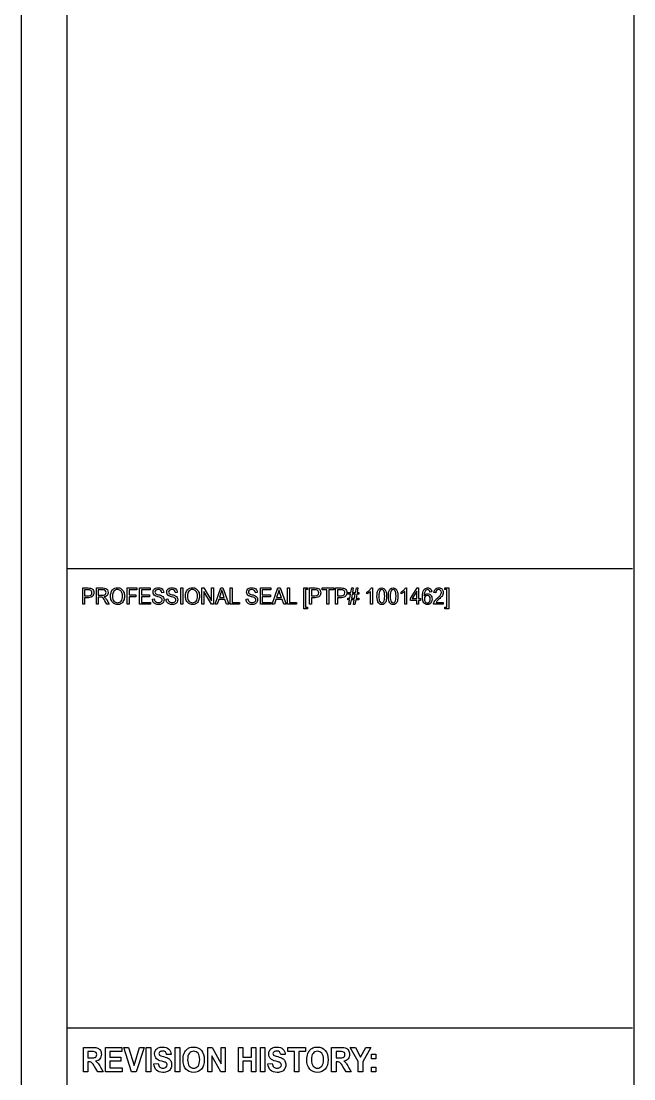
# Model space of a CAD drawing. Header units: millimetres. Extents: x 6 to 858, y 6 to 553.
# Drawn here: x 778.1 to 858.1, y 141.6 to 279.8 of the extents above; entities that cross this region are included whole.
import ezdxf

# ---------------------------------------------------------------- set-up
doc = ezdxf.new("R2010")
doc.units = ezdxf.units.MM
doc.layers.get('0').update_dxf_attribs({"linetype": 'CONTINUOUS'})

msp = doc.modelspace()

# ---------------------------------------------------------------- linework, layer by layer
at = {"color": 7}
for points in [[(778.10004, 550.29999), (778.10004, 9.29999)], [(784.09998, 9.299996), (784.09998, 550.299996)], [(858.099988, 550.299996), (858.099988, 9.299996)], [(784.10002, 208.29999), (857.91326, 208.29999)], [(786.137408, 203.626076), (786.137408, 205.762108), (786.858149, 205.762108)], [(786.880301, 204.494481), (786.390255, 204.494481), (786.390255, 203.626081), (786.137408, 203.626076)], [(786.879005, 205.51004), (786.390255, 205.51004), (786.390255, 204.746547)], [(786.390255, 204.746547), (786.884214, 204.746547)], [(787.921645, 203.626076), (787.921645, 205.762108), (788.768798, 205.762108)], [(788.467733, 204.574612), (788.174492, 204.574612), (788.174492, 203.626073), (787.921645, 203.626076)], [(788.779238, 205.526067), (788.174492, 205.526067), (788.174492, 204.819397)], [(788.174492, 204.819397), (788.717964, 204.819397)], [(796.709913, 205.160348), (796.467482, 205.139956)], [(798.490238, 205.160348), (798.24783, 205.139956)], [(804.189639, 205.129744), (803.979801, 204.503213)], [(803.979801, 204.503213), (804.627556, 204.503213), (804.428158, 205.094774)], [(808.923276, 205.160345), (808.680868, 205.139953)], [(811.657652, 205.129744), (811.447814, 204.503213)], [(811.447814, 204.503213), (812.095546, 204.503213), (811.896148, 205.094774)], [(815.75527, 203.626071), (815.75527, 205.762103), (816.476011, 205.762103)], [(816.498164, 204.494476), (816.008117, 204.494476), (816.008117, 203.626076), (815.75527, 203.626071)], [(816.496844, 205.510035), (816.008117, 205.510035), (816.008117, 204.746541)], [(816.008117, 204.746541), (816.502076, 204.746541)], [(819.166036, 203.626071), (819.166036, 205.762103), (819.886777, 205.762103)], [(819.908929, 204.494476), (819.418883, 204.494476), (819.418883, 203.626076), (819.166036, 203.626071)], [(819.907633, 205.510035), (819.418883, 205.510035), (819.418883, 204.746541)], [(819.418883, 204.746541), (819.912842, 204.746541)], [(823.257149, 204.981126), (823.257149, 205.234653)], [(823.960945, 203.626071), (823.726339, 203.626071), (823.726339, 205.297305)], [(823.809765, 205.770845), (823.960945, 205.770845), (823.960945, 203.626071)], [(827.710577, 204.981126), (827.710577, 205.234653)], [(828.414374, 203.626071), (828.179767, 203.626071), (828.179767, 205.297305)], [(828.263193, 205.770845), (828.414374, 205.770845), (828.414374, 203.626071)], [(831.716968, 205.239024), (831.483681, 205.218632)], [(832.239607, 205.125373), (831.998496, 205.153058)], [(789.273196, 204.207438), (789.605534, 203.626076), (789.287525, 203.626076), (789.034678, 204.070476)], [(795.246278, 204.312343), (795.484797, 204.335659)], [(797.026626, 204.312343), (797.265122, 204.335659)], [(807.459664, 204.31234), (807.698159, 204.335657)], [(833.217084, 203.878141), (833.217084, 203.626071), (831.95419, 203.626071)], [(832.280001, 203.878141), (833.217084, 203.878141)], [(784.10002, 148.29999), (857.91326, 148.29999)], [(786.224722, 142.541316), (786.224722, 145.745356), (787.442686, 145.745356)], [(787.255001, 145.203329), (786.803403, 145.203329), (786.803403, 144.390306)], [(818.632239, 142.54129), (818.632239, 145.74533), (819.850179, 145.74533)], [(819.662517, 145.203303), (819.21092, 145.203303), (819.21092, 144.39028)], [(786.920695, 143.878882), (786.803403, 143.878882), (786.803403, 142.541316), (786.224722, 142.541316)], [(786.803403, 144.390306), (787.231528, 144.390306)], [(797.669126, 144.829603), (797.090446, 144.801191)], [(812.573787, 144.82959), (811.995129, 144.801178)], [(819.328212, 143.878857), (819.21092, 143.878857), (819.21092, 142.54129), (818.632239, 142.54129)], [(819.21092, 144.39028), (819.639045, 144.39028)], [(788.451437, 143.166388), (788.80139, 142.541316), (788.10933, 142.541316), (787.69095, 143.238511)], [(795.420908, 143.58383), (795.98394, 143.645025)], [(810.325591, 143.583817), (810.888624, 143.645012)], [(820.858953, 143.166362), (821.208884, 142.54129), (820.516823, 142.54129), (820.098467, 143.238485)]]:
    msp.add_lwpolyline(points, dxfattribs=at)
for points in [[(789.768451, 204.666408)], [(790.029123, 204.662035)], [(791.934563, 203.626073), (791.934563, 205.762106), (793.223545, 205.762106), (793.223545, 205.510038), (792.187411, 205.510038), (792.187411, 204.848537), (793.084078, 204.848537), (793.084078, 204.596466), (792.187411, 204.596466), (792.187411, 203.626073)], [(793.55718, 203.626073), (793.55718, 205.762106), (794.938708, 205.762106), (794.938708, 205.510038), (793.810027, 205.510038), (793.810027, 204.855822), (794.867019, 204.855822), (794.867019, 204.605211), (793.810027, 204.605211), (793.810027, 203.878144), (794.983014, 203.878144), (794.983014, 203.626073)], [(798.935979, 203.626073), (798.935979, 205.762106), (799.188826, 205.762106), (799.188826, 203.626073)], [(799.557646, 204.666406)], [(799.818317, 204.662032)], [(801.708133, 203.626071), (801.708133, 205.762103), (801.967485, 205.762103), (802.971027, 204.08504), (802.971027, 205.762103), (803.213458, 205.762103), (803.213458, 203.626071), (802.954106, 203.626071), (801.950541, 205.30459), (801.950541, 203.626071)], [(803.428504, 203.626071), (804.162278, 205.762103), (804.434662, 205.762103), (805.216653, 203.626071), (804.928621, 203.626071), (804.70575, 204.272999), (803.906815, 204.272999), (803.696977, 203.626071)], [(805.408251, 203.626071), (805.408251, 205.762103), (805.661075, 205.762103), (805.661075, 203.878141), (806.602071, 203.878141), (806.602071, 203.626071)], [(809.331216, 203.626071), (809.331216, 205.762103), (810.712744, 205.762103), (810.712744, 205.510035), (809.584063, 205.510035), (809.584063, 204.855819), (810.641054, 204.855819), (810.641054, 204.605208), (809.584063, 204.605208), (809.584063, 203.878141), (810.75705, 203.878141), (810.75705, 203.626071)], [(810.896494, 203.626071), (811.630268, 205.762103), (811.902675, 205.762103), (812.684643, 203.626071), (812.396611, 203.626071), (812.173763, 204.272999), (811.374828, 204.272999), (811.16499, 203.626071)], [(812.876241, 203.626071), (812.876241, 205.762103), (813.129088, 205.762103), (813.129088, 203.878141), (814.070084, 203.878141), (814.070084, 203.626071)], [(814.988927, 203.033052), (814.988927, 205.762103), (815.506335, 205.762103), (815.506335, 205.545002), (815.22351, 205.545002), (815.22351, 203.250153), (815.506335, 203.250153), (815.506335, 203.033052)], [(818.021729, 203.626071), (818.021729, 205.510035), (817.392238, 205.510035), (817.392238, 205.762103), (818.906684, 205.762103), (818.906684, 205.510035), (818.274577, 205.510035), (818.274577, 203.626071)], [(820.874694, 203.589644), (820.988074, 204.210347), (820.767819, 204.210347), (820.767819, 204.427448), (821.027171, 204.427448), (821.123629, 204.956355), (820.767819, 204.956355), (820.767819, 205.173456), (821.162726, 205.173456), (821.276106, 205.79853), (821.471615, 205.79853), (821.358213, 205.173456), (821.768768, 205.173456), (821.882148, 205.79853), (822.078954, 205.79853), (821.965574, 205.173456), (822.191037, 205.173456), (822.191037, 204.956355), (821.926477, 204.956355), (821.828722, 204.427448), (822.191037, 204.427448), (822.191037, 204.210347), (821.789625, 204.210347), (821.676222, 203.589644), (821.480736, 203.589644), (821.592819, 204.210347), (821.183583, 204.210347), (821.07018, 203.589644)], [(821.22268, 204.427448), (821.631916, 204.427448), (821.729671, 204.956355), (821.319115, 204.956355)], [(824.561779, 204.679516)], [(824.80289, 204.679516)], [(826.046247, 204.679516)], [(826.287359, 204.679516)], [(829.767222, 203.626071), (829.767222, 204.137494), (828.938309, 204.137494), (828.938309, 204.377909), (829.810231, 205.762103), (830.001805, 205.762103), (830.001805, 204.377909), (830.259861, 204.377909), (830.259861, 204.137494), (830.001805, 204.137494), (830.001805, 203.626071)], [(829.767222, 204.377909), (829.767222, 205.341017), (829.169004, 204.377909)], [(831.716968, 205.239032)], [(833.926089, 203.033052), (833.408682, 203.033052), (833.408682, 203.250153), (833.691506, 203.250153), (833.691506, 205.545002), (833.408682, 205.545002), (833.408682, 205.762103), (833.926089, 205.762103)], [(795.246278, 204.312353)], [(797.026626, 204.312353)], [(807.459664, 204.31235)], [(830.759051, 204.318168)], [(789.114168, 142.541316), (789.114168, 145.745356), (791.239216, 145.745356), (791.239216, 145.203336), (789.692849, 145.203336), (789.692849, 144.493026), (791.131693, 144.493026), (791.131693, 143.95319), (789.692849, 143.95319), (789.692849, 143.081151), (791.293961, 143.081151), (791.293961, 142.541316)], [(792.515814, 142.541316), (791.491415, 145.745356), (792.118962, 145.745356), (792.844263, 143.374017), (793.546092, 145.745356), (794.159958, 145.745356), (793.133592, 142.541316)], [(794.437551, 142.541316), (794.437551, 145.745356), (795.016232, 145.745356), (795.016232, 142.541316)], [(798.220423, 142.541316), (798.220423, 145.745356), (798.799081, 145.745356), (798.799081, 142.541316)], [(802.470518, 142.541303), (802.470518, 145.745343), (803.03355, 145.745343), (804.206537, 143.605674), (804.206537, 145.745343), (804.744153, 145.745343), (804.744153, 142.541303), (804.163528, 142.541303), (803.008134, 144.630705), (803.008134, 142.541303)], [(806.470381, 142.541303), (806.470381, 145.745343), (807.049062, 145.745343), (807.049062, 144.484271), (808.182928, 144.484271), (808.182928, 145.745343), (808.761609, 145.745343), (808.761609, 142.541303), (808.182928, 142.541303), (808.182928, 143.942251), (807.049062, 143.942251), (807.049062, 142.541303)], [(809.342234, 142.541303), (809.342234, 145.745343), (809.920915, 145.745343), (809.920915, 142.541303)], [(813.787838, 142.541303), (813.787838, 145.203323), (812.937421, 145.203323), (812.937421, 145.745343), (815.214969, 145.745343), (815.214969, 145.203323), (814.366496, 145.203323), (814.366496, 142.541303)], [(822.125782, 142.54129), (822.125782, 143.889785), (821.075944, 145.74533), (821.754324, 145.74533), (822.428792, 144.4777), (823.089579, 145.74533), (823.756223, 145.74533), (822.702496, 143.885412), (822.702496, 142.54129)], [(799.233086, 144.123666)], [(799.829359, 144.145507)], [(815.398719, 144.123653)], [(815.994992, 144.145494)], [(823.848098, 144.248217), (823.848098, 144.86236), (824.39745, 144.86236), (824.39745, 144.248217)], [(795.420908, 143.58383)], [(810.325591, 143.583817)], [(823.848098, 142.54129), (823.848098, 143.155433), (824.39745, 143.155433), (824.39745, 142.54129)]]:
    msp.add_lwpolyline(points, close=True, dxfattribs=at)
for points in [[(786.858149, 205.762108), (786.985001, 205.762108), (787.081876, 205.755311), (787.148774, 205.741716)], [(787.114908, 205.491097), (787.072331, 205.503726), (786.993697, 205.51004), (786.879005, 205.51004)], [(787.440718, 204.68244), (787.337323, 204.557134), (787.150518, 204.494481), (786.880301, 204.494481)], [(786.884214, 204.746547), (787.047562, 204.746547), (787.163558, 204.780544), (787.2322, 204.848539)], [(787.273913, 205.364333), (787.233944, 205.428445), (787.180942, 205.4707), (787.114908, 205.491097)], [(787.148774, 205.741716), (787.242616, 205.724231), (787.321251, 205.690719), (787.384677, 205.64118)], [(787.2322, 204.848539), (787.300842, 204.916534), (787.335163, 205.012214), (787.335163, 205.135577)], [(787.335163, 205.135577), (787.335163, 205.224943), (787.314746, 205.301195), (787.273913, 205.364333)], [(787.384677, 205.64118), (787.448103, 205.592611), (787.498936, 205.52413), (787.537177, 205.435735)], [(787.595811, 205.144327), (787.595811, 204.962679), (787.544114, 204.808717), (787.440718, 204.68244)], [(787.537177, 205.435735), (787.576266, 205.347341), (787.595811, 205.250205), (787.595811, 205.144327)], [(788.608497, 204.564416), (788.579824, 204.571213), (788.532903, 204.574612), (788.467733, 204.574612)], [(788.723196, 204.507589), (788.685835, 204.534787), (788.647602, 204.553729), (788.608497, 204.564416)], [(788.717964, 204.819397), (788.833535, 204.819397), (788.923906, 204.832511), (788.989076, 204.858738)], [(788.852224, 204.364798), (788.804431, 204.432795), (788.761421, 204.480392), (788.723196, 204.507589)], [(788.768798, 205.762108), (788.939107, 205.762108), (789.068574, 205.742681), (789.157201, 205.703827)], [(789.089423, 205.428445), (789.024253, 205.493526), (788.920858, 205.526067), (788.779238, 205.526067)], [(789.317502, 204.796086), (789.229739, 204.692149), (789.094191, 204.626096), (788.910858, 204.597926)], [(788.910858, 204.597926), (788.977772, 204.561986), (789.028605, 204.526531), (789.063358, 204.491562)], [(788.989076, 204.858738), (789.05423, 204.885937), (789.103752, 204.928677), (789.137641, 204.986959)], [(789.063358, 204.491562), (789.137216, 204.415797), (789.207162, 204.321089), (789.273196, 204.207438)], [(789.188474, 205.179289), (789.188474, 205.280312), (789.155457, 205.363364), (789.089423, 205.428445)], [(789.137641, 204.986959), (789.171529, 205.046212), (789.188474, 205.110322), (789.188474, 205.179289)], [(789.157201, 205.703827), (789.245827, 205.665944), (789.316638, 205.598434), (789.369631, 205.501296)], [(789.449145, 205.179289), (789.449145, 205.027756), (789.405264, 204.900021), (789.317502, 204.796086)], [(789.369631, 205.501296), (789.422641, 205.40416), (789.449145, 205.296824), (789.449145, 205.179289)], [(789.768451, 204.666408), (789.768451, 205.020957), (789.853598, 205.298282), (790.023891, 205.498382)], [(789.877919, 204.133128), (789.80494, 204.301175), (789.768451, 204.478935), (789.768451, 204.666408)], [(790.023891, 205.498382), (790.1942, 205.699455), (790.41403, 205.799992), (790.683382, 205.799992)], [(790.221993, 205.349761), (790.093413, 205.2128), (790.029123, 204.983557), (790.029123, 204.662035)], [(790.029123, 204.662035), (790.029123, 204.404622), (790.090812, 204.201606), (790.214192, 204.052987)], [(790.684678, 205.556663), (790.505697, 205.556663), (790.351468, 205.487696), (790.221993, 205.349761)], [(790.683382, 205.799992), (790.859756, 205.799992), (791.01876, 205.752881), (791.160396, 205.658659)], [(791.024841, 205.44884), (790.924054, 205.520722), (790.810666, 205.556663), (790.684678, 205.556663)], [(791.255535, 205.147233), (791.203406, 205.277395), (791.126507, 205.377931), (791.024841, 205.44884)], [(791.149956, 204.055901), (791.273336, 204.205491), (791.335026, 204.417736), (791.335026, 204.692634)], [(791.160396, 205.658659), (791.302017, 205.564436), (791.409756, 205.432816), (791.483614, 205.263798)], [(791.335026, 204.692634), (791.335026, 204.866507), (791.308529, 205.01804), (791.255535, 205.147233)], [(791.595697, 204.691179), (791.595697, 204.474563), (791.5566, 204.280776), (791.478406, 204.109817)], [(791.483614, 205.263798), (791.558336, 205.095752), (791.595697, 204.90488), (791.595697, 204.691179)], [(795.319264, 205.209887), (795.319264, 205.31771), (795.346633, 205.418246), (795.401371, 205.511497)], [(795.385746, 204.943247), (795.341425, 205.0229), (795.319264, 205.11178), (795.319264, 205.209887)], [(795.590352, 204.74509), (795.499133, 204.798513), (795.430931, 204.864566), (795.385746, 204.943247)], [(795.401371, 205.511497), (795.456124, 205.60572), (795.536062, 205.677114), (795.641186, 205.725682)], [(795.66725, 205.454678), (795.597744, 205.392511), (795.562991, 205.31723), (795.562991, 205.228836)], [(795.562991, 205.228836), (795.562991, 205.152099), (795.587752, 205.08896), (795.637274, 205.03942)], [(795.959195, 204.611041), (795.783686, 204.658637), (795.660738, 204.70332), (795.590352, 204.74509)], [(795.637274, 205.03942), (795.685931, 204.989881), (795.812791, 204.938885), (796.017852, 204.886431)], [(795.641186, 205.725682), (795.746325, 205.774251), (795.863192, 205.798535), (795.991788, 205.798535)], [(796.002204, 205.549386), (795.849288, 205.549386), (795.737636, 205.517817), (795.66725, 205.454678)], [(796.299357, 204.507589), (796.248092, 204.529931), (796.134704, 204.564415), (795.959195, 204.611041)], [(795.991788, 205.798535), (796.133408, 205.798535), (796.258092, 205.772794), (796.365839, 205.721311)], [(796.334566, 205.445936), (796.259828, 205.514903), (796.149041, 205.549386), (796.002204, 205.549386)], [(796.017852, 204.886431), (796.223778, 204.834948), (796.364967, 204.789779), (796.441417, 204.750925)], [(796.471394, 204.380828), (796.436641, 204.431337), (796.379296, 204.473591), (796.299357, 204.507589)], [(796.467482, 205.139956), (796.454519, 205.274976), (796.410214, 205.37697), (796.334566, 205.445936)], [(796.365839, 205.721311), (796.47445, 205.670801), (796.55786, 205.596006), (796.61607, 205.496925)], [(796.441417, 204.750925), (796.552637, 204.693615), (796.634751, 204.620762), (796.68776, 204.532368)], [(796.61607, 205.496925), (796.67428, 205.397846), (796.705561, 205.285654), (796.709913, 205.160348)], [(796.68776, 204.532368), (796.740754, 204.444944), (796.767251, 204.343922), (796.767251, 204.229301)], [(797.099612, 205.209887), (797.099612, 205.31771), (797.126981, 205.418246), (797.181719, 205.511497)], [(797.166071, 204.943247), (797.121765, 205.0229), (797.099612, 205.11178), (797.099612, 205.209887)], [(797.3707, 204.74509), (797.279466, 204.798513), (797.211256, 204.864566), (797.166071, 204.943247)], [(797.181719, 205.511497), (797.236456, 205.60572), (797.316387, 205.677114), (797.421511, 205.725682)], [(797.447575, 205.454678), (797.378069, 205.392511), (797.343316, 205.31723), (797.343316, 205.228836)], [(797.343316, 205.228836), (797.343316, 205.152099), (797.368077, 205.08896), (797.417599, 205.03942)], [(797.73952, 204.611041), (797.564011, 204.658637), (797.441071, 204.70332), (797.3707, 204.74509)], [(797.417599, 205.03942), (797.466256, 204.989881), (797.593116, 204.938885), (797.798177, 204.886431)], [(797.421511, 205.725682), (797.52665, 205.774251), (797.643517, 205.798535), (797.772113, 205.798535)], [(797.782529, 205.549386), (797.629613, 205.549386), (797.517961, 205.517817), (797.447575, 205.454678)], [(798.079705, 204.507589), (798.02844, 204.529931), (797.915045, 204.564415), (797.73952, 204.611041)], [(797.772113, 205.798535), (797.913733, 205.798535), (798.038417, 205.772794), (798.146164, 205.721311)], [(798.114891, 205.445936), (798.040168, 205.514903), (797.929381, 205.549386), (797.782529, 205.549386)], [(797.798177, 204.886431), (798.004103, 204.834948), (798.1453, 204.789779), (798.221766, 204.750925)], [(798.251742, 204.380828), (798.216974, 204.431337), (798.159628, 204.473591), (798.079705, 204.507589)], [(798.24783, 205.139956), (798.234867, 205.274976), (798.190554, 205.37697), (798.114891, 205.445936)], [(798.146164, 205.721311), (798.254775, 205.670801), (798.338185, 205.596006), (798.396395, 205.496925)], [(798.221766, 204.750925), (798.332969, 204.693615), (798.415076, 204.620762), (798.468085, 204.532368)], [(798.396395, 205.496925), (798.454621, 205.397846), (798.485902, 205.285654), (798.490238, 205.160348)], [(798.468085, 204.532368), (798.521079, 204.444944), (798.547576, 204.343922), (798.547576, 204.229301)], [(799.557646, 204.666406), (799.557646, 205.020955), (799.6428, 205.298279), (799.813109, 205.498379)], [(799.667137, 204.133125), (799.594143, 204.301172), (799.557646, 204.478933), (799.557646, 204.666406)], [(799.813109, 205.498379), (799.983402, 205.699453), (800.203225, 205.799989), (800.472577, 205.799989)], [(800.011211, 205.349759), (799.882615, 205.212797), (799.818317, 204.983555), (799.818317, 204.662032)], [(799.818317, 204.662032), (799.818317, 204.40462), (799.880007, 204.201604), (800.003387, 204.052985)], [(800.473896, 205.556661), (800.294899, 205.556661), (800.140671, 205.487693), (800.011211, 205.349759)], [(800.472577, 205.799989), (800.648966, 205.799989), (800.807971, 205.752878), (800.949591, 205.658656)], [(800.814059, 205.448837), (800.713272, 205.52072), (800.599884, 205.556661), (800.473896, 205.556661)], [(801.04473, 205.14723), (800.9926, 205.277393), (800.91571, 205.377928), (800.814059, 205.448837)], [(800.939174, 204.055899), (801.062554, 204.205489), (801.124244, 204.417733), (801.124244, 204.692631)], [(800.949591, 205.658656), (801.091227, 205.564434), (801.198966, 205.432813), (801.272809, 205.263795)], [(801.124244, 204.692631), (801.124244, 204.866504), (801.097739, 205.018037), (801.04473, 205.14723)], [(801.384892, 204.691177), (801.384892, 204.474561), (801.345795, 204.280773), (801.2676, 204.109814)], [(801.272809, 205.263795), (801.347531, 205.09575), (801.384892, 204.904877), (801.384892, 204.691177)], [(804.292602, 205.537718), (804.268266, 205.400756), (804.233945, 205.264765), (804.189639, 205.129744)], [(804.428158, 205.094774), (804.367324, 205.274477), (804.322139, 205.422125), (804.292602, 205.537718)], [(807.53265, 205.209885), (807.53265, 205.317707), (807.560019, 205.418244), (807.614757, 205.511495)], [(807.599108, 204.943245), (807.554803, 205.022897), (807.53265, 205.111777), (807.53265, 205.209885)], [(807.803738, 204.745087), (807.712503, 204.798511), (807.644294, 204.864563), (807.599108, 204.943245)], [(807.614757, 205.511495), (807.669494, 205.605717), (807.749433, 205.677112), (807.854571, 205.725679)], [(807.880636, 205.454676), (807.811115, 205.392508), (807.776354, 205.317228), (807.776354, 205.228833)], [(807.776354, 205.228833), (807.776354, 205.152096), (807.801122, 205.088958), (807.850659, 205.039417)], [(808.172581, 204.611038), (807.997056, 204.658634), (807.874109, 204.703317), (807.803738, 204.745087)], [(807.850659, 205.039417), (807.899317, 204.989879), (808.026169, 204.938882), (808.231215, 204.886428)], [(807.854571, 205.725679), (807.959695, 205.774248), (808.076555, 205.798532), (808.20515, 205.798532)], [(808.21559, 205.549384), (808.062658, 205.549384), (807.951007, 205.517814), (807.880636, 205.454676)], [(808.512743, 204.507586), (808.461478, 204.529928), (808.34809, 204.564412), (808.172581, 204.611038)], [(808.20515, 205.798532), (808.346786, 205.798532), (808.47147, 205.772791), (808.579201, 205.721308)], [(808.547928, 205.445934), (808.473206, 205.5149), (808.362427, 205.549384), (808.21559, 205.549384)], [(808.231215, 204.886428), (808.437141, 204.834945), (808.578337, 204.789777), (808.654803, 204.750923)], [(808.68478, 204.380825), (808.650027, 204.431335), (808.592681, 204.473589), (808.512743, 204.507586)], [(808.680868, 205.139953), (808.667905, 205.274974), (808.623592, 205.376967), (808.547928, 205.445934)], [(808.579201, 205.721308), (808.687813, 205.670798), (808.771231, 205.596003), (808.829456, 205.496922)], [(808.654803, 204.750923), (808.766023, 204.693612), (808.848129, 204.620759), (808.901123, 204.532365)], [(808.829456, 205.496922), (808.887666, 205.397844), (808.918939, 205.285651), (808.923276, 205.160345)], [(808.901123, 204.532365), (808.954132, 204.444942), (808.980637, 204.34392), (808.980637, 204.229298)], [(811.760592, 205.537718), (811.736271, 205.400756), (811.701958, 205.264765), (811.657652, 205.129744)], [(811.896148, 205.094774), (811.83533, 205.274477), (811.790144, 205.422125), (811.760592, 205.537718)], [(816.476011, 205.762103), (816.602863, 205.762103), (816.699738, 205.755306), (816.766636, 205.741711)], [(816.732747, 205.491092), (816.69017, 205.503721), (816.611536, 205.510035), (816.496844, 205.510035)], [(817.058581, 204.682435), (816.955186, 204.557129), (816.76838, 204.494476), (816.498164, 204.494476)], [(816.502076, 204.746541), (816.665425, 204.746541), (816.78142, 204.780539), (816.850062, 204.848534)], [(816.891752, 205.364328), (816.851783, 205.42844), (816.798781, 205.470695), (816.732747, 205.491092)], [(816.766636, 205.741711), (816.860479, 205.724225), (816.939113, 205.690714), (817.002539, 205.641175)], [(816.850062, 204.848534), (816.918689, 204.916529), (816.953002, 205.012209), (816.953002, 205.135572)], [(816.953002, 205.135572), (816.953002, 205.224938), (816.932585, 205.30119), (816.891752, 205.364328)], [(817.002539, 205.641175), (817.065965, 205.592606), (817.116791, 205.524124), (817.155016, 205.43573)], [(817.213673, 205.144321), (817.213673, 204.962674), (817.161976, 204.808712), (817.058581, 204.682435)], [(817.155016, 205.43573), (817.194121, 205.347336), (817.213673, 205.250199), (817.213673, 205.144321)], [(819.886777, 205.762103), (820.013629, 205.762103), (820.110511, 205.755306), (820.177425, 205.741711)], [(820.143536, 205.491092), (820.100959, 205.503721), (820.022325, 205.510035), (819.907633, 205.510035)], [(820.46937, 204.682435), (820.365959, 204.557129), (820.179146, 204.494476), (819.908929, 204.494476)], [(819.912842, 204.746541), (820.07619, 204.746541), (820.192186, 204.780539), (820.260828, 204.848534)], [(820.302541, 205.364328), (820.262572, 205.42844), (820.20957, 205.470695), (820.143536, 205.491092)], [(820.177425, 205.741711), (820.271252, 205.724225), (820.349887, 205.690714), (820.413328, 205.641175)], [(820.260828, 204.848534), (820.32947, 204.916529), (820.363791, 205.012209), (820.363791, 205.135572)], [(820.363791, 205.135572), (820.363791, 205.224938), (820.343374, 205.30119), (820.302541, 205.364328)], [(820.413328, 205.641175), (820.476754, 205.592606), (820.527579, 205.524124), (820.565805, 205.43573)], [(820.624462, 205.144321), (820.624462, 204.962674), (820.572765, 204.808712), (820.46937, 204.682435)], [(820.565805, 205.43573), (820.60491, 205.347336), (820.624462, 205.250199), (820.624462, 205.144321)], [(823.257149, 205.234653), (823.388353, 205.30362), (823.503044, 205.387157), (823.601223, 205.485264)], [(823.503492, 205.116631), (823.412257, 205.056407), (823.330143, 205.011238), (823.257149, 204.981126)], [(823.726339, 205.297305), (823.669873, 205.237081), (823.59559, 205.176856), (823.503492, 205.116631)], [(823.601223, 205.485264), (823.699418, 205.583372), (823.768931, 205.678565), (823.809765, 205.770845)], [(824.561779, 204.679516), (824.561779, 204.932072), (824.584804, 205.135088), (824.630853, 205.288564)], [(824.750761, 203.811115), (824.624773, 203.988876), (824.561779, 204.278342), (824.561779, 204.679516)], [(824.630853, 205.288564), (824.677767, 205.44301), (824.746841, 205.562003), (824.838076, 205.645541)], [(824.924094, 205.400755), (824.843292, 205.270593), (824.80289, 205.03018), (824.80289, 204.679516)], [(824.80289, 204.679516), (824.80289, 204.328854), (824.83938, 204.095241), (824.912358, 203.978677)], [(824.838076, 205.645541), (824.930174, 205.729077), (825.045738, 205.770845), (825.184766, 205.770845)], [(825.18215, 205.553747), (825.074403, 205.553747), (824.988384, 205.502749), (824.924094, 205.400755)], [(825.455854, 205.380358), (825.38286, 205.49595), (825.291625, 205.553747), (825.18215, 205.553747)], [(825.184766, 205.770845), (825.287281, 205.770845), (825.377204, 205.747533), (825.454534, 205.700908)], [(825.454534, 205.700908), (825.531864, 205.655253), (825.59573, 205.588714), (825.646131, 205.501291)], [(825.566618, 204.679516), (825.566618, 205.031151), (825.529696, 205.264765), (825.455854, 205.380358)], [(825.455854, 203.980134), (825.529696, 204.096698), (825.566618, 204.329825), (825.566618, 204.679516)], [(825.646131, 205.501291), (825.696533, 205.414841), (825.73607, 205.308962), (825.764743, 205.183654)], [(825.807752, 204.679516), (825.807752, 204.428904), (825.784727, 204.226375), (825.738678, 204.071928)], [(825.764743, 205.183654), (825.793416, 205.05932), (825.807752, 204.891274), (825.807752, 204.679516)], [(826.046247, 204.679516), (826.046247, 204.932072), (826.069272, 205.135088), (826.115322, 205.288564)], [(826.235229, 203.811115), (826.109241, 203.988876), (826.046247, 204.278342), (826.046247, 204.679516)], [(826.115322, 205.288564), (826.162235, 205.44301), (826.231309, 205.562003), (826.322544, 205.645541)], [(826.408562, 205.400755), (826.32776, 205.270593), (826.287359, 205.03018), (826.287359, 204.679516)], [(826.287359, 204.679516), (826.287359, 204.328854), (826.323856, 204.095241), (826.396849, 203.978677)], [(826.322544, 205.645541), (826.414643, 205.729077), (826.530206, 205.770845), (826.669234, 205.770845)], [(826.666618, 205.553747), (826.558887, 205.553747), (826.472868, 205.502749), (826.408562, 205.400755)], [(826.940322, 205.380358), (826.867344, 205.49595), (826.776109, 205.553747), (826.666618, 205.553747)], [(826.669234, 205.770845), (826.771765, 205.770845), (826.861695, 205.747533), (826.939026, 205.700908)], [(826.939026, 205.700908), (827.016356, 205.655253), (827.080214, 205.588714), (827.1306, 205.501291)], [(827.051109, 204.679516), (827.051109, 205.031151), (827.01418, 205.264765), (826.940322, 205.380358)], [(826.940322, 203.980134), (827.01418, 204.096698), (827.051109, 204.329825), (827.051109, 204.679516)], [(827.1306, 205.501291), (827.181001, 205.414841), (827.220538, 205.308962), (827.249211, 205.183654)], [(827.29222, 204.679516), (827.29222, 204.428904), (827.269196, 204.226375), (827.223146, 204.071928)], [(827.249211, 205.183654), (827.277884, 205.05932), (827.29222, 204.891274), (827.29222, 204.679516)], [(827.710577, 205.234653), (827.841781, 205.30362), (827.956472, 205.387157), (828.054651, 205.485264)], [(827.95692, 205.116631), (827.865685, 205.056407), (827.783571, 205.011238), (827.710577, 204.981126)], [(828.179767, 205.297305), (828.123301, 205.237081), (828.049019, 205.176856), (827.95692, 205.116631)], [(828.054651, 205.485264), (828.152846, 205.583372), (828.22236, 205.678565), (828.263193, 205.770845)], [(830.489259, 204.625613), (830.489259, 205.038444), (830.557461, 205.338596), (830.693866, 205.52607)], [(830.674329, 203.830064), (830.550949, 203.991312), (830.489259, 204.256495), (830.489259, 204.625613)], [(830.693866, 205.52607), (830.812909, 205.689258), (830.973218, 205.770853), (831.174792, 205.770853)], [(830.789028, 205.221546), (830.74645, 205.105953), (830.72429, 204.941306), (830.722546, 204.727606)], [(830.722546, 204.727606), (830.779028, 204.823771), (830.848102, 204.895167), (830.929768, 204.941793)], [(830.869815, 204.651834), (830.795972, 204.567324), (830.759051, 204.456102), (830.759051, 204.318168)], [(830.963657, 205.485272), (830.889799, 205.425047), (830.831589, 205.337139), (830.789028, 205.221546)], [(831.139607, 204.780052), (831.033603, 204.780052), (830.943673, 204.737312), (830.869815, 204.651834)], [(830.929768, 204.941793), (831.011451, 204.988419), (831.097037, 205.011732), (831.186528, 205.011732)], [(831.160463, 205.555211), (831.085741, 205.555211), (831.020139, 205.531898), (830.963657, 205.485272)], [(831.405486, 204.651834), (831.3351, 204.737312), (831.246474, 204.780052), (831.139607, 204.780052)], [(831.39507, 205.443017), (831.331628, 205.517813), (831.253426, 205.555211), (831.160463, 205.555211)], [(831.174792, 205.770853), (831.325116, 205.770853), (831.448063, 205.723742), (831.543635, 205.629519)], [(831.186528, 205.011732), (831.342932, 205.011732), (831.475872, 204.947136), (831.585348, 204.817943)], [(831.483681, 205.218632), (831.462832, 205.321598), (831.433295, 205.396393), (831.39507, 205.443017)], [(831.511042, 204.303598), (831.511042, 204.451246), (831.475857, 204.567324), (831.405486, 204.651834)], [(831.543635, 205.629519), (831.640085, 205.535297), (831.697863, 205.405135), (831.716968, 205.239032)], [(831.585348, 204.817943), (831.695687, 204.689723), (831.750857, 204.52362), (831.750857, 204.319633)], [(831.998496, 205.153058), (832.015008, 205.35413), (832.07713, 205.50712), (832.184862, 205.612028)], [(832.184862, 205.612028), (832.292609, 205.717906), (832.437277, 205.770845), (832.618867, 205.770845)], [(832.34257, 205.440096), (832.274792, 205.36433), (832.240471, 205.259422), (832.239607, 205.125373)], [(832.613658, 205.553747), (832.500711, 205.553747), (832.410348, 205.515863), (832.34257, 205.440096)], [(832.442917, 204.41579), (832.650587, 204.606178), (832.790911, 204.75674), (832.86389, 204.867475)], [(832.87301, 205.445924), (832.806976, 205.517806), (832.720526, 205.553747), (832.613658, 205.553747)], [(832.618867, 205.770845), (832.8022, 205.770845), (832.9473, 205.714021), (833.054168, 205.600372)], [(833.011158, 204.664946), (832.939044, 204.573638), (832.818705, 204.448332), (832.65014, 204.289028)], [(832.86389, 204.867475), (832.936884, 204.979182), (832.973381, 205.084575), (832.973381, 205.183654)], [(832.973381, 205.183654), (832.973381, 205.287591), (832.939924, 205.375014), (832.87301, 205.445924)], [(833.167571, 204.925758), (833.13629, 204.843192), (833.084152, 204.756255), (833.011158, 204.664946)], [(833.054168, 205.600372), (833.16105, 205.486722), (833.214492, 205.345873), (833.214492, 205.177826)], [(833.214492, 205.177826), (833.214492, 205.092346), (833.198851, 205.008323), (833.167571, 204.925758)], [(789.034678, 204.070476), (788.96082, 204.198696), (788.900002, 204.296803), (788.852224, 204.364798)], [(790.19984, 203.735353), (790.05822, 203.832491), (789.950913, 203.965083), (789.877919, 204.133128)], [(790.682063, 203.589649), (790.502217, 203.589649), (790.341476, 203.638217), (790.19984, 203.735353)], [(790.214192, 204.052987), (790.338436, 203.905339), (790.493961, 203.831516), (790.680766, 203.831516)], [(790.680766, 203.831516), (790.87106, 203.831516), (791.027456, 203.906311), (791.149956, 204.055901)], [(791.146044, 203.720784), (791.00268, 203.633361), (790.84802, 203.589649), (790.682063, 203.589649)], [(791.478406, 204.109817), (791.400196, 203.938856), (791.289409, 203.809178), (791.146044, 203.720784)], [(795.35056, 203.927693), (795.284526, 204.041342), (795.249766, 204.169562), (795.246278, 204.312353)], [(795.625561, 203.674166), (795.509125, 203.730505), (795.417459, 203.815014), (795.35056, 203.927693)], [(795.484797, 204.335659), (795.496062, 204.228808), (795.522127, 204.140899), (795.562991, 204.071933)], [(795.562991, 204.071933), (795.604704, 204.003938), (795.669002, 203.94857), (795.755885, 203.905829)], [(796.060862, 203.589657), (795.887945, 203.589657), (795.742845, 203.617826), (795.625561, 203.674166)], [(795.755885, 203.905829), (795.842767, 203.86406), (795.940514, 203.843176), (796.049126, 203.843176)], [(796.049126, 203.843176), (796.145576, 203.843176), (796.230731, 203.859204), (796.304589, 203.891259)], [(796.428385, 203.672709), (796.319774, 203.617341), (796.197266, 203.589657), (796.060862, 203.589657)], [(796.304589, 203.891259), (796.378431, 203.923314), (796.433169, 203.967025), (796.468802, 204.022393)], [(796.679936, 203.907293), (796.621726, 203.807243), (796.537876, 203.729048), (796.428385, 203.672709)], [(796.468802, 204.022393), (796.505283, 204.078733), (796.523524, 204.139929), (796.523524, 204.205981)], [(796.523524, 204.205981), (796.523524, 204.273005), (796.506147, 204.331287), (796.471394, 204.380828)], [(796.767251, 204.229301), (796.767251, 204.115652), (796.738146, 204.008316), (796.679936, 203.907293)], [(797.130885, 203.927693), (797.064851, 204.041342), (797.030098, 204.169562), (797.026626, 204.312353)], [(797.405886, 203.674166), (797.28945, 203.730505), (797.197784, 203.815014), (797.130885, 203.927693)], [(797.265122, 204.335659), (797.276387, 204.228808), (797.302452, 204.140899), (797.343316, 204.071933)], [(797.343316, 204.071933), (797.385029, 204.003938), (797.449327, 203.94857), (797.53621, 203.905829)], [(797.841187, 203.589657), (797.668285, 203.589657), (797.523185, 203.617826), (797.405886, 203.674166)], [(797.53621, 203.905829), (797.623092, 203.86406), (797.720839, 203.843176), (797.829451, 203.843176)], [(797.829451, 203.843176), (797.925901, 203.843176), (798.011056, 203.859204), (798.084914, 203.891259)], [(798.208733, 203.672709), (798.100122, 203.617341), (797.977607, 203.589657), (797.841187, 203.589657)], [(798.084914, 203.891259), (798.158772, 203.923314), (798.213509, 203.967025), (798.249127, 204.022393)], [(798.460261, 203.907293), (798.402051, 203.807243), (798.318209, 203.729048), (798.208733, 203.672709)], [(798.249127, 204.022393), (798.285624, 204.078733), (798.303872, 204.139929), (798.303872, 204.205981)], [(798.303872, 204.205981), (798.303872, 204.273005), (798.286496, 204.331287), (798.251742, 204.380828)], [(798.547576, 204.229301), (798.547576, 204.115652), (798.518471, 204.008316), (798.460261, 203.907293)], [(799.989058, 203.735351), (799.847422, 203.832489), (799.740115, 203.96508), (799.667137, 204.133125)], [(800.471281, 203.589646), (800.291419, 203.589646), (800.130679, 203.638214), (799.989058, 203.735351)], [(800.003387, 204.052985), (800.127631, 203.905337), (800.283163, 203.831513), (800.469984, 203.831513)], [(800.469984, 203.831513), (800.660262, 203.831513), (800.816659, 203.906308), (800.939174, 204.055899)], [(800.935262, 203.720781), (800.791898, 203.633358), (800.637238, 203.589646), (800.471281, 203.589646)], [(801.2676, 204.109814), (801.189406, 203.938853), (801.078627, 203.809175), (800.935262, 203.720781)], [(807.563923, 203.927691), (807.497889, 204.041339), (807.463136, 204.169559), (807.459664, 204.31235)], [(807.838923, 203.674163), (807.722488, 203.730503), (807.630821, 203.815012), (807.563923, 203.927691)], [(807.698159, 204.335657), (807.709425, 204.228806), (807.73549, 204.140897), (807.776354, 204.07193)], [(807.776354, 204.07193), (807.818067, 204.003935), (807.882365, 203.948567), (807.969247, 203.905826)], [(808.274224, 203.589654), (808.101323, 203.589654), (807.956223, 203.617824), (807.838923, 203.674163)], [(807.969247, 203.905826), (808.056146, 203.864058), (808.1539, 203.843174), (808.262511, 203.843174)], [(808.262511, 203.843174), (808.358947, 203.843174), (808.444093, 203.859201), (808.517951, 203.891256)], [(808.641771, 203.672706), (808.53316, 203.617338), (808.410644, 203.589654), (808.274224, 203.589654)], [(808.517951, 203.891256), (808.591809, 203.923311), (808.646547, 203.967023), (808.682164, 204.022391)], [(808.893299, 203.907291), (808.835089, 203.807241), (808.751246, 203.729046), (808.641771, 203.672706)], [(808.682164, 204.022391), (808.718661, 204.07873), (808.73691, 204.139926), (808.73691, 204.205979)], [(808.73691, 204.205979), (808.73691, 204.273003), (808.719533, 204.331285), (808.68478, 204.380825)], [(808.980637, 204.229298), (808.980637, 204.11565), (808.951524, 204.008314), (808.893299, 203.907291)], [(825.184766, 203.589644), (825.000552, 203.589644), (824.855884, 203.663468), (824.750761, 203.811115)], [(824.912358, 203.978677), (824.986216, 203.863084), (825.077019, 203.805288), (825.184766, 203.805288)], [(825.184766, 203.805288), (825.292497, 203.805288), (825.38286, 203.86357), (825.455854, 203.980134)], [(825.531432, 203.714951), (825.440198, 203.631413), (825.324642, 203.589644), (825.184766, 203.589644)], [(825.738678, 204.071928), (825.692613, 203.918452), (825.623531, 203.79946), (825.531432, 203.714951)], [(826.669234, 203.589644), (826.485036, 203.589644), (826.340368, 203.663468), (826.235229, 203.811115)], [(826.396849, 203.978677), (826.470692, 203.863084), (826.561487, 203.805288), (826.669234, 203.805288)], [(826.669234, 203.805288), (826.776981, 203.805288), (826.867344, 203.86357), (826.940322, 203.980134)], [(827.015924, 203.714951), (826.924689, 203.631413), (826.809126, 203.589644), (826.669234, 203.589644)], [(827.223146, 204.071928), (827.177097, 203.918452), (827.108023, 203.79946), (827.015924, 203.714951)], [(831.152639, 203.589652), (830.957145, 203.589652), (830.797708, 203.669789), (830.674329, 203.830064)], [(830.759051, 204.318168), (830.759051, 204.227831), (830.775988, 204.14138), (830.809861, 204.058815)], [(830.809861, 204.058815), (830.844614, 203.976249), (830.892839, 203.913109), (830.954537, 203.869397)], [(830.954537, 203.869397), (831.016235, 203.826657), (831.080965, 203.805288), (831.148727, 203.805288)], [(831.148727, 203.805288), (831.247786, 203.805288), (831.33294, 203.84997), (831.40419, 203.939336)], [(831.460232, 203.681446), (831.369861, 203.62025), (831.26733, 203.589652), (831.152639, 203.589652)], [(831.40419, 203.939336), (831.475425, 204.028702), (831.511042, 204.150123), (831.511042, 204.303598)], [(831.672662, 203.945172), (831.621397, 203.83055), (831.550587, 203.742642), (831.460232, 203.681446)], [(831.750857, 204.319633), (831.750857, 204.185585), (831.724792, 204.060765), (831.672662, 203.945172)], [(831.95419, 203.626071), (831.952493, 203.689209), (831.961613, 203.749919), (831.981551, 203.808202)], [(831.981551, 203.808202), (832.013696, 203.904366), (832.064962, 203.999074), (832.135348, 204.092325)], [(832.135348, 204.092325), (832.206598, 204.185576), (832.309121, 204.293398), (832.442917, 204.41579)], [(832.379052, 204.019474), (832.339082, 203.972848), (832.306065, 203.925737), (832.280001, 203.878141)], [(832.65014, 204.289028), (832.509383, 204.156922), (832.419021, 204.06707), (832.379052, 204.019474)], [(787.677269, 145.192408), (787.630356, 145.199688), (787.4896, 145.203329), (787.255001, 145.203329)], [(787.442686, 145.745356), (787.748952, 145.745356), (787.971166, 145.716215), (788.10933, 145.657933)], [(787.894283, 145.065644), (787.84345, 145.132668), (787.771112, 145.174922), (787.677269, 145.192408)], [(788.10933, 145.657933), (788.248774, 145.601108), (788.360202, 145.499116), (788.443612, 145.351955)], [(788.443612, 145.351955), (788.527023, 145.204793), (788.568728, 145.036505), (788.568728, 144.847089)], [(795.524519, 144.906097), (795.524519, 145.069288), (795.565568, 145.221549), (795.647667, 145.36288)], [(795.647667, 145.36288), (795.731093, 145.505672), (795.850352, 145.614222), (796.005445, 145.688532)], [(796.005445, 145.688532), (796.161834, 145.762841), (796.35016, 145.799996), (796.570422, 145.799996)], [(796.169658, 145.148696), (796.108408, 145.099156), (796.077783, 145.03286), (796.077783, 144.949809)], [(796.564566, 145.264531), (796.396433, 145.264531), (796.264797, 145.22592), (796.169658, 145.148696)], [(796.930145, 145.155254), (796.849342, 145.228106), (796.727482, 145.264531), (796.564566, 145.264531)], [(796.570422, 145.799996), (796.930145, 145.799996), (797.200585, 145.711845), (797.381742, 145.535542)], [(797.090446, 144.801191), (797.065677, 144.965837), (797.012243, 145.083858), (796.930145, 145.155254)], [(797.381742, 145.535542), (797.564196, 145.35924), (797.659991, 145.123927), (797.669126, 144.829603)], [(799.364081, 144.945438), (799.429235, 145.108627), (799.517862, 145.25506), (799.629961, 145.384738)], [(799.629961, 145.384738), (799.74334, 145.514415), (799.867152, 145.61058), (800.001396, 145.673232)], [(800.001396, 145.673232), (800.179946, 145.757741), (800.385872, 145.799996), (800.619174, 145.799996)], [(800.625031, 145.247035), (800.386528, 145.247035), (800.19429, 145.155241), (800.048317, 144.971653)], [(800.619174, 145.799996), (801.041443, 145.799996), (801.378997, 145.653563), (801.631837, 145.360696)], [(801.197832, 144.976024), (801.054468, 145.156698), (800.863534, 145.247035), (800.625031, 145.247035)], [(801.631837, 145.360696), (801.885988, 145.06783), (802.013064, 144.660586), (802.013064, 144.138965)], [(810.429202, 144.906084), (810.429202, 145.069275), (810.470252, 145.221536), (810.552351, 145.362868)], [(810.552351, 145.362868), (810.635761, 145.505659), (810.75502, 145.614209), (810.910129, 145.688519)], [(810.910129, 145.688519), (811.066518, 145.762828), (811.254843, 145.799983), (811.475106, 145.799983)], [(811.074342, 145.148683), (811.013076, 145.099143), (810.982443, 145.032847), (810.982443, 144.949796)], [(811.469249, 145.264518), (811.301116, 145.264518), (811.169481, 145.225907), (811.074342, 145.148683)], [(811.834828, 145.155241), (811.75401, 145.228093), (811.632151, 145.264518), (811.469249, 145.264518)], [(811.475106, 145.799983), (811.834813, 145.799983), (812.105253, 145.711832), (812.286426, 145.53553)], [(811.995129, 144.801178), (811.970361, 144.965824), (811.916927, 145.083845), (811.834828, 145.155241)], [(812.286426, 145.53553), (812.468879, 145.359227), (812.564666, 145.123914), (812.573787, 144.82959)], [(815.529714, 144.945425), (815.594869, 145.108614), (815.683495, 145.255047), (815.795594, 145.384725)], [(815.795594, 145.384725), (815.908974, 145.514402), (816.032786, 145.610567), (816.167029, 145.673219)], [(816.167029, 145.673219), (816.345579, 145.757728), (816.551505, 145.799983), (816.784808, 145.799983)], [(816.790664, 145.247022), (816.552161, 145.247022), (816.359923, 145.155228), (816.213951, 144.97164)], [(816.784808, 145.799983), (817.207076, 145.799983), (817.54463, 145.65355), (817.79747, 145.360683)], [(817.363465, 144.976011), (817.220101, 145.156685), (817.029167, 145.247022), (816.790664, 145.247022)], [(817.79747, 145.360683), (818.051621, 145.067817), (818.178697, 144.660573), (818.178697, 144.138952)], [(820.084786, 145.192382), (820.037872, 145.199662), (819.897116, 145.203303), (819.662517, 145.203303)], [(819.850179, 145.74533), (820.15646, 145.74533), (820.378675, 145.716189), (820.516823, 145.657907)], [(820.301777, 145.065618), (820.250959, 145.132642), (820.178629, 145.174897), (820.084786, 145.192382)], [(820.516823, 145.657907), (820.656283, 145.601083), (820.767719, 145.49909), (820.851129, 145.351929)], [(820.851129, 145.351929), (820.93454, 145.204767), (820.976245, 145.036479), (820.976245, 144.847063)], [(787.211991, 143.841729), (787.150741, 143.866498), (787.053643, 143.878882), (786.920695, 143.878882)], [(787.385973, 143.708407), (787.331235, 143.773975), (787.273241, 143.818415), (787.211991, 143.841729)], [(787.231528, 144.390306), (787.509137, 144.390306), (787.682478, 144.403418), (787.751552, 144.429644)], [(787.69095, 143.238511), (787.54237, 143.487665), (787.440711, 143.644297), (787.385973, 143.708407)], [(787.751552, 144.429644), (787.820641, 144.455871), (787.874731, 144.501039), (787.913821, 144.565149)], [(788.379099, 144.250429), (788.252679, 144.094525), (788.063705, 143.996174), (787.812177, 143.955377)], [(787.812177, 143.955377), (787.937285, 143.873782), (788.04024, 143.784174), (788.121043, 143.686553)], [(787.972478, 144.805562), (787.972478, 144.913384), (787.946413, 145.000078), (787.894283, 145.065644)], [(787.913821, 144.565149), (787.952925, 144.629259), (787.972478, 144.709397), (787.972478, 144.805562)], [(788.121043, 143.686553), (788.203157, 143.58893), (788.313288, 143.415542), (788.451437, 143.166388)], [(788.568728, 144.847089), (788.568728, 144.606677), (788.505518, 144.40779), (788.379099, 144.250429)], [(795.788431, 144.261355), (795.61249, 144.437658), (795.524519, 144.652572), (795.524519, 144.906097)], [(796.441394, 143.944449), (796.131209, 144.030414), (795.913555, 144.136049), (795.788431, 144.261355)], [(796.077783, 144.949809), (796.077783, 144.874043), (796.106456, 144.809205), (796.163802, 144.755295)], [(796.163802, 144.755295), (796.23678, 144.686813), (796.414025, 144.615418), (796.695538, 144.541108)], [(796.904728, 143.804572), (796.83695, 143.830799), (796.682506, 143.877425), (796.441394, 143.944449)], [(796.695538, 144.541108), (796.97705, 144.466799), (797.184929, 144.389575), (797.319173, 144.309438)], [(797.11195, 143.664696), (797.072845, 143.718606), (797.003771, 143.765231), (796.904728, 143.804572)], [(797.319173, 144.309438), (797.454713, 144.230758), (797.560284, 144.122209), (797.635886, 143.983789)], [(797.635886, 143.983789), (797.712784, 143.846828), (797.751233, 143.677082), (797.751233, 143.474553)], [(799.233086, 144.123666), (799.233086, 144.450043), (799.276751, 144.723967), (799.364081, 144.945438)], [(799.610401, 142.921605), (799.358857, 143.213013), (799.233086, 143.6137), (799.233086, 144.123666)], [(800.048317, 144.971653), (799.902345, 144.789523), (799.829359, 144.514141), (799.829359, 144.145507)], [(799.829359, 144.145507), (799.829359, 143.782703), (799.904297, 143.507322), (800.054174, 143.319364)], [(801.191975, 143.317177), (801.340556, 143.503679), (801.414846, 143.782704), (801.414846, 144.154251)], [(801.414846, 144.154251), (801.414846, 144.521426), (801.342508, 144.79535), (801.197832, 144.976024)], [(802.013064, 144.138965), (802.013064, 143.621714), (801.887292, 143.216655), (801.635749, 142.923789)], [(810.693115, 144.261342), (810.517173, 144.437645), (810.429202, 144.652559), (810.429202, 144.906084)], [(811.346078, 143.944436), (811.035893, 144.030401), (810.818238, 144.136036), (810.693115, 144.261342)], [(810.982443, 144.949796), (810.982443, 144.87403), (811.011116, 144.809192), (811.068462, 144.755282)], [(811.068462, 144.755282), (811.141456, 144.6868), (811.318709, 144.615405), (811.600222, 144.541095)], [(811.809411, 143.804559), (811.741634, 143.830786), (811.587189, 143.877412), (811.346078, 143.944436)], [(811.600222, 144.541095), (811.881734, 144.466786), (812.089612, 144.389562), (812.223856, 144.309425)], [(812.016634, 143.664683), (811.977529, 143.718593), (811.908455, 143.765219), (811.809411, 143.804559)], [(812.223856, 144.309425), (812.359396, 144.230745), (812.464967, 144.122196), (812.540569, 143.983776)], [(812.540569, 143.983776), (812.617452, 143.846815), (812.655893, 143.677069), (812.655893, 143.47454)], [(815.398719, 144.123653), (815.398719, 144.45003), (815.442384, 144.723954), (815.529714, 144.945425)], [(815.776034, 142.921592), (815.524491, 143.213), (815.398719, 143.613687), (815.398719, 144.123653)], [(816.213951, 144.97164), (816.067978, 144.78951), (815.994992, 144.514128), (815.994992, 144.145494)], [(815.994992, 144.145494), (815.994992, 143.78269), (816.069931, 143.507309), (816.219807, 143.319351)], [(817.357609, 143.317164), (817.506189, 143.503666), (817.580479, 143.782691), (817.580479, 144.154239)], [(817.580479, 144.154239), (817.580479, 144.521413), (817.508141, 144.795337), (817.363465, 144.976011)], [(818.178697, 144.138952), (818.178697, 143.621701), (818.052925, 143.216642), (817.801382, 142.923776)], [(819.619508, 143.841703), (819.558243, 143.866472), (819.461144, 143.878857), (819.328212, 143.878857)], [(819.79349, 143.708381), (819.738752, 143.773949), (819.680758, 143.81839), (819.619508, 143.841703)], [(819.639045, 144.39028), (819.916653, 144.39028), (820.089994, 144.403393), (820.159069, 144.429618)], [(820.098467, 143.238485), (819.949886, 143.487639), (819.848227, 143.644271), (819.79349, 143.708381)], [(820.159069, 144.429618), (820.228143, 144.455845), (820.282232, 144.501014), (820.321337, 144.565123)], [(820.786615, 144.250403), (820.660195, 144.094499), (820.471214, 143.996148), (820.21967, 143.955351)], [(820.21967, 143.955351), (820.344794, 143.873756), (820.447757, 143.784148), (820.528559, 143.686527)], [(820.379995, 144.805536), (820.379995, 144.913358), (820.353922, 145.000052), (820.301777, 145.065618)], [(820.321337, 144.565123), (820.360442, 144.629233), (820.379995, 144.709371), (820.379995, 144.805536)], [(820.528559, 143.686527), (820.610674, 143.588904), (820.720805, 143.415516), (820.858953, 143.166362)], [(820.976245, 144.847063), (820.976245, 144.606651), (820.913035, 144.407764), (820.786615, 144.250403)], [(795.768894, 142.764242), (795.574696, 142.952202), (795.458701, 143.225398), (795.420908, 143.58383)], [(796.603663, 142.484489), (796.241332, 142.484489), (795.963076, 142.57774), (795.768894, 142.764242)], [(795.98394, 143.645025), (796.017829, 143.433754), (796.086248, 143.278579), (796.189195, 143.1795)], [(796.189195, 143.1795), (796.29347, 143.080422), (796.433578, 143.030882), (796.609519, 143.030882)], [(797.227298, 142.600324), (797.060476, 142.523101), (796.852598, 142.484489), (796.603663, 142.484489)], [(796.609519, 143.030882), (796.795893, 143.030882), (796.936001, 143.074594), (797.029844, 143.162017)], [(797.029844, 143.162017), (797.124983, 143.250896), (797.172552, 143.354346), (797.172552, 143.472366)], [(797.172552, 143.472366), (797.172552, 143.548133), (797.152351, 143.612243), (797.11195, 143.664696)], [(797.614381, 142.958759), (797.523146, 142.798484), (797.394119, 142.679006), (797.227298, 142.600324)], [(797.751233, 143.474553), (797.751233, 143.290965), (797.705616, 143.119033), (797.614381, 142.958759)], [(800.626975, 142.486676), (800.200802, 142.486676), (799.861944, 142.631652), (799.610401, 142.921605)], [(800.054174, 143.319364), (800.204051, 143.132862), (800.394336, 143.039611), (800.625031, 143.039611)], [(800.625031, 143.039611), (800.85571, 143.039611), (801.044691, 143.132133), (801.191975, 143.317177)], [(801.635749, 142.923789), (801.384205, 142.63238), (801.047948, 142.486676), (800.626975, 142.486676)], [(810.673578, 142.764229), (810.47938, 142.952189), (810.363384, 143.225385), (810.325591, 143.583817)], [(811.508346, 142.484476), (811.146016, 142.484476), (810.86776, 142.577727), (810.673578, 142.764229)], [(810.888624, 143.645012), (810.922497, 143.433741), (810.990916, 143.278566), (811.093879, 143.179487)], [(811.093879, 143.179487), (811.198153, 143.080409), (811.338262, 143.030869), (811.514203, 143.030869)], [(812.131981, 142.600311), (811.965145, 142.523088), (811.757266, 142.484476), (811.508346, 142.484476)], [(811.514203, 143.030869), (811.700577, 143.030869), (811.840685, 143.074581), (811.934527, 143.162004)], [(811.934527, 143.162004), (812.029666, 143.250883), (812.077236, 143.354333), (812.077236, 143.472353)], [(812.077236, 143.472353), (812.077236, 143.54812), (812.057035, 143.61223), (812.016634, 143.664683)], [(812.519065, 142.958746), (812.42783, 142.798471), (812.298802, 142.678993), (812.131981, 142.600311)], [(812.655893, 143.47454), (812.655893, 143.290952), (812.610284, 143.11902), (812.519065, 142.958746)], [(816.792608, 142.486663), (816.366435, 142.486663), (816.027577, 142.631639), (815.776034, 142.921592)], [(816.219807, 143.319351), (816.369684, 143.132849), (816.559969, 143.039598), (816.790664, 143.039598)], [(816.790664, 143.039598), (817.021343, 143.039598), (817.210325, 143.13212), (817.357609, 143.317164)], [(817.801382, 142.923776), (817.549839, 142.632367), (817.213581, 142.486663), (816.792608, 142.486663)]]:
    msp.add_open_spline(points, degree=3, dxfattribs=at)

doc.saveas('drawing.dxf')
